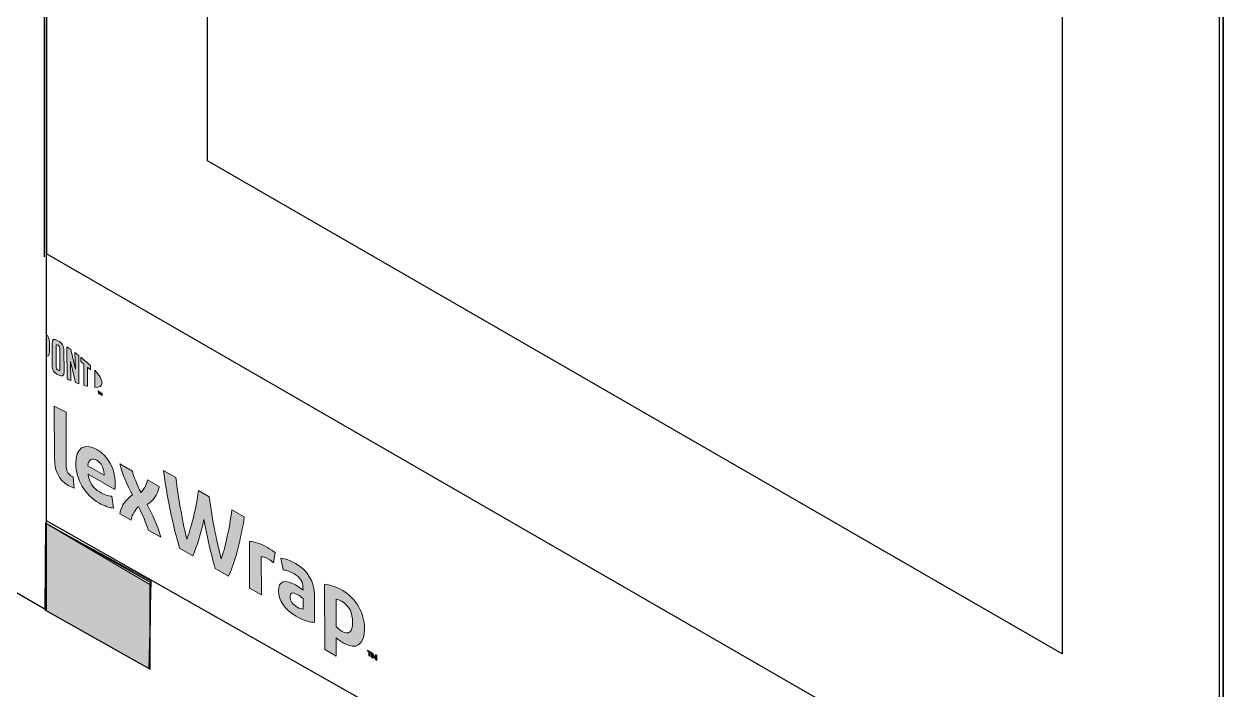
# Model space of a CAD drawing. Header units: inches. Extents: x -20.8 to 74.7, y -53.7 to 19.1.
# Drawn here: x -0.843 to 0.789, y -29.879 to -28.979 of the extents above; entities that cross this region are included whole.
import ezdxf

# ---------------------------------------------------------------- set-up
doc = ezdxf.new("R2010")
doc.units = ezdxf.units.IN
doc.header["$MEASUREMENT"] = 0
for name, color, linetype, lineweight in [('.ATI-HATCH', 7, 'Continuous', 0), ('G-ANNO-TTLB', 7, 'Continuous', 0), ('TYVEK', 7, 'Continuous', 0)]:
    doc.layers.add(name, color=color, linetype=linetype, lineweight=lineweight)

# ---------------------------------------------------------------- blocks, each defined once
blk = doc.blocks.new('Block_358')
at = {"layer": 'TYVEK', "color": 2, "lineweight": 25, "true_color": 0xffff00}
for points in [[(-0.8155, -29.2933)], [(0.7737, -30.1938)]]:
    blk.add_lwpolyline(points, dxfattribs=at)
blk = doc.blocks.new('Block_359')
at = {"layer": 'TYVEK', "color": 1, "lineweight": 25, "true_color": 0xff0000}
for points in [[(-0.3732, -29.5487)], [(0.7737, -30.2109)]]:
    blk.add_lwpolyline(points, dxfattribs=at)
blk = doc.blocks.new('Block_361')
at = {"layer": 'TYVEK', "color": 1, "lineweight": 25, "true_color": 0xff0000}
for points in [[(-1.0754, -29.2469)], [(0.4337, -30.12)]]:
    blk.add_lwpolyline(points, dxfattribs=at)
blk = doc.blocks.new('Block_362')
at = {"layer": 'TYVEK', "color": 1, "lineweight": 25, "true_color": 0xff0000}
for points in [[(-0.3732, -29.5487)], [(0.7737, -30.2109)]]:
    blk.add_lwpolyline(points, dxfattribs=at)
blk = doc.blocks.new('Block_364')
at = {"layer": 'TYVEK', "color": 4, "lineweight": 25, "true_color": 0x00ffff}
for points in [[(-0.0877, -29.3649)], [(0.7741, -29.8617)]]:
    blk.add_lwpolyline(points, dxfattribs=at)
blk = doc.blocks.new('Block_366')
at = {"layer": 'TYVEK', "color": 4, "lineweight": 25, "true_color": 0x00ffff}
for points in [[(-0.0877, -29.3649)], [(-0.3699, -29.5262)]]:
    blk.add_lwpolyline(points, dxfattribs=at)
blk = doc.blocks.new('Block_369')
at = {"layer": 'TYVEK', "color": 4, "lineweight": 25, "true_color": 0x00ffff}
for points in [[(-0.8128, -29.2909)], [(0.7741, -30.1918)]]:
    blk.add_lwpolyline(points, dxfattribs=at)
blk = doc.blocks.new('Block_370')
at = {"layer": 'TYVEK', "color": 2, "lineweight": 25, "true_color": 0xffff00}
for points in [[(-0.8161, -29.2933)], [(0.7737, -30.1938)]]:
    blk.add_lwpolyline(points, dxfattribs=at)
blk = doc.blocks.new('Block_371')
at = {"layer": 'TYVEK', "color": 2, "lineweight": 25, "true_color": 0xffff00}
for points in [[(-0.7477, -29.2547)], [(0.7696, -30.1307)]]:
    blk.add_lwpolyline(points, dxfattribs=at)
blk = doc.blocks.new('Block_372')
at = {"layer": 'TYVEK', "color": 1, "lineweight": 25, "true_color": 0xff0000}
for points in [[(-0.3732, -29.5487)], [(0.7737, -30.2109)]]:
    blk.add_lwpolyline(points, dxfattribs=at)
blk = doc.blocks.new('Block_374')
at = {"layer": 'TYVEK', "true_color": 0x003b71, "transparency": 33554687}
h = blk.add_hatch(color=156, dxfattribs=at)
h.dxf.hatch_style = 2
edge = h.paths.add_edge_path()
edge.add_spline(control_points=[(-0.7764, -29.5912), (-0.7775, -29.5909), (-0.7786, -29.5903), (-0.7797, -29.5896), (-0.7843, -29.587), (-0.7859, -29.5823), (-0.7859, -29.575), (-0.7859, -29.575), (-0.7861, -29.5035), (-0.7861, -29.5035), (-0.7861, -29.5035), (-0.8021, -29.4956), (-0.8021, -29.4956), (-0.8021, -29.4956), (-0.8018, -29.5663), (-0.8018, -29.5663), (-0.8018, -29.5821), (-0.7965, -29.595), (-0.7833, -29.6027), (-0.7809, -29.6039), (-0.7775, -29.6055), (-0.7752, -29.6063), (-0.7752, -29.6063), (-0.7764, -29.5912), (-0.7764, -29.5912)], knot_values=[0, 0, 0, 0, 1, 1, 1, 2, 2, 2, 3, 3, 3, 4, 4, 4, 5, 5, 5, 6, 6, 6, 7, 7, 7, 8, 8, 8, 8], degree=3, periodic=0)
h = blk.add_hatch(color=156, dxfattribs=at)
h.dxf.hatch_style = 2
edge = h.paths.add_edge_path()
edge.add_spline(control_points=[(-0.7348, -29.5888), (-0.7348, -29.5888), (-0.7566, -29.5762), (-0.7566, -29.5762), (-0.7557, -29.5678), (-0.7512, -29.5649), (-0.7445, -29.5687), (-0.7383, -29.5723), (-0.7348, -29.5798), (-0.7348, -29.5871), (-0.7348, -29.5871), (-0.7348, -29.5888), (-0.7348, -29.5888)], knot_values=[0, 0, 0, 0, 1, 1, 1, 2, 2, 2, 3, 3, 3, 4, 4, 4, 4], degree=3, periodic=0)
edge = h.paths.add_edge_path()
edge.add_spline(control_points=[(-0.7197, -29.5985), (-0.7197, -29.5807), (-0.7295, -29.5628), (-0.7445, -29.5541), (-0.7615, -29.5445), (-0.773, -29.5521), (-0.773, -29.5731), (-0.773, -29.595), (-0.7602, -29.6159), (-0.7418, -29.6264), (-0.7343, -29.6309), (-0.7268, -29.6332), (-0.7218, -29.6335), (-0.7218, -29.6335), (-0.7243, -29.6174), (-0.7243, -29.6174), (-0.7293, -29.6169), (-0.7346, -29.6153), (-0.7402, -29.612), (-0.7494, -29.6067), (-0.7548, -29.5989), (-0.7564, -29.5874), (-0.7564, -29.5874), (-0.7201, -29.6082), (-0.7201, -29.6082), (-0.7198, -29.6057), (-0.7196, -29.6024), (-0.7197, -29.5985)], knot_values=[0, 0, 0, 0, 1, 1, 1, 2, 2, 2, 3, 3, 3, 4, 4, 4, 5, 5, 5, 6, 6, 6, 7, 7, 7, 8, 8, 8, 9, 9, 9, 9], degree=3, periodic=0)
h = blk.add_hatch(color=156, dxfattribs=at)
h.dxf.hatch_style = 2
edge = h.paths.add_edge_path()
edge.add_spline(control_points=[(-0.6766, -29.6284), (-0.668, -29.6231), (-0.663, -29.6163), (-0.6601, -29.6042), (-0.6601, -29.6042), (-0.6762, -29.595), (-0.6762, -29.595), (-0.6769, -29.602), (-0.6807, -29.6077), (-0.6848, -29.6125), (-0.69, -29.602), (-0.695, -29.5902), (-0.6965, -29.5834), (-0.6965, -29.5834), (-0.7136, -29.5735), (-0.7136, -29.5735), (-0.71, -29.5888), (-0.7039, -29.6014), (-0.6962, -29.6156), (-0.7054, -29.6214), (-0.7107, -29.6289), (-0.7136, -29.6412), (-0.7136, -29.6412), (-0.6982, -29.6499), (-0.6982, -29.6499), (-0.6966, -29.6414), (-0.6925, -29.6359), (-0.6882, -29.6312), (-0.6833, -29.6412), (-0.6775, -29.6544), (-0.6751, -29.6632), (-0.6751, -29.6632), (-0.658, -29.673), (-0.658, -29.673), (-0.6627, -29.6563), (-0.6684, -29.6438), (-0.6766, -29.6284)], knot_values=[0, 0, 0, 0, 1, 1, 1, 2, 2, 2, 3, 3, 3, 4, 4, 4, 5, 5, 5, 6, 6, 6, 7, 7, 7, 8, 8, 8, 9, 9, 9, 10, 10, 10, 11, 11, 11, 12, 12, 12, 12], degree=3, periodic=0)
h = blk.add_hatch(color=156, dxfattribs=at)
h.dxf.hatch_style = 2
edge = h.paths.add_edge_path()
edge.add_spline(control_points=[(-0.5619, -29.6356), (-0.5652, -29.6616), (-0.5718, -29.6892), (-0.5762, -29.7021), (-0.5814, -29.6837), (-0.5889, -29.6489), (-0.5925, -29.6181), (-0.5925, -29.6181), (-0.6071, -29.6096), (-0.6071, -29.6096), (-0.6104, -29.6366), (-0.618, -29.6627), (-0.6229, -29.6753), (-0.6276, -29.6571), (-0.6341, -29.622), (-0.6377, -29.5921), (-0.6377, -29.5921), (-0.6544, -29.5825), (-0.6544, -29.5825), (-0.6501, -29.6157), (-0.6419, -29.6569), (-0.6326, -29.6875), (-0.6326, -29.6875), (-0.6146, -29.698), (-0.6146, -29.698), (-0.6089, -29.6846), (-0.604, -29.6681), (-0.5997, -29.6488), (-0.5954, -29.673), (-0.5902, -29.6953), (-0.5845, -29.7152), (-0.5845, -29.7152), (-0.5666, -29.7255), (-0.5666, -29.7255), (-0.5569, -29.7057), (-0.5494, -29.6737), (-0.5451, -29.6453), (-0.5451, -29.6453), (-0.5619, -29.6356), (-0.5619, -29.6356)], knot_values=[0, 0, 0, 0, 1, 1, 1, 2, 2, 2, 3, 3, 3, 4, 4, 4, 5, 5, 5, 6, 6, 6, 7, 7, 7, 8, 8, 8, 9, 9, 9, 10, 10, 10, 11, 11, 11, 12, 12, 12, 13, 13, 13, 13], degree=3, periodic=0)
h = blk.add_hatch(color=156, dxfattribs=at)
h.dxf.hatch_style = 2
edge = h.paths.add_edge_path()
edge.add_spline(control_points=[(-0.5139, -29.6866), (-0.5222, -29.6819), (-0.5318, -29.6785), (-0.538, -29.6785), (-0.538, -29.6785), (-0.5379, -29.742), (-0.5379, -29.742), (-0.5379, -29.742), (-0.522, -29.751), (-0.522, -29.751), (-0.522, -29.751), (-0.5222, -29.6992), (-0.5222, -29.6992), (-0.5197, -29.6992), (-0.5169, -29.6999), (-0.5126, -29.7024), (-0.5102, -29.7038), (-0.5077, -29.7055), (-0.5058, -29.7074), (-0.5058, -29.7074), (-0.5036, -29.6937), (-0.5036, -29.6937), (-0.5059, -29.6917), (-0.5098, -29.6889), (-0.5139, -29.6866)], knot_values=[0, 0, 0, 0, 1, 1, 1, 2, 2, 2, 3, 3, 3, 4, 4, 4, 5, 5, 5, 6, 6, 6, 7, 7, 7, 8, 8, 8, 8], degree=3, periodic=0)
h = blk.add_hatch(color=156, dxfattribs=at)
h.dxf.hatch_style = 2
edge = h.paths.add_edge_path()
edge.add_spline(control_points=[(-0.4657, -29.77), (-0.4673, -29.7702), (-0.4702, -29.7694), (-0.4737, -29.7673), (-0.4798, -29.7638), (-0.4833, -29.7589), (-0.4833, -29.7534), (-0.4833, -29.7471), (-0.4791, -29.7471), (-0.4739, -29.7502), (-0.4711, -29.7517), (-0.4683, -29.7538), (-0.4657, -29.7559), (-0.4657, -29.7559), (-0.4657, -29.77), (-0.4657, -29.77)], knot_values=[0, 0, 0, 0, 1, 1, 1, 2, 2, 2, 3, 3, 3, 4, 4, 4, 5, 5, 5, 5], degree=3, periodic=0)
edge = h.paths.add_edge_path()
edge.add_spline(control_points=[(-0.4504, -29.7513), (-0.4504, -29.7334), (-0.4589, -29.7182), (-0.4757, -29.7085), (-0.4827, -29.7045), (-0.4907, -29.7016), (-0.4955, -29.7012), (-0.4955, -29.7012), (-0.4926, -29.717), (-0.4926, -29.717), (-0.4879, -29.7175), (-0.4825, -29.7196), (-0.4775, -29.7225), (-0.4698, -29.727), (-0.4658, -29.7331), (-0.4658, -29.7412), (-0.4658, -29.7412), (-0.4657, -29.7444), (-0.4657, -29.7444), (-0.4686, -29.7423), (-0.4727, -29.7394), (-0.4759, -29.7374), (-0.4897, -29.7296), (-0.499, -29.732), (-0.499, -29.7452), (-0.499, -29.757), (-0.4911, -29.7705), (-0.4752, -29.7795), (-0.4639, -29.7862), (-0.455, -29.7881), (-0.4502, -29.7881), (-0.4502, -29.7881), (-0.4504, -29.7513), (-0.4504, -29.7513)], knot_values=[0, 0, 0, 0, 1, 1, 1, 2, 2, 2, 3, 3, 3, 4, 4, 4, 5, 5, 5, 6, 6, 6, 7, 7, 7, 8, 8, 8, 9, 9, 9, 10, 10, 10, 11, 11, 11, 11], degree=3, periodic=0)
h = blk.add_hatch(color=156, dxfattribs=at)
h.dxf.hatch_style = 2
edge = h.paths.add_edge_path()
edge.add_spline(control_points=[(-0.4134, -29.7999), (-0.4168, -29.798), (-0.4186, -29.7962), (-0.4208, -29.7938), (-0.4208, -29.7938), (-0.4208, -29.7569), (-0.4208, -29.7569), (-0.4184, -29.7571), (-0.4164, -29.7577), (-0.4136, -29.7594), (-0.403, -29.7653), (-0.3987, -29.7757), (-0.3987, -29.7877), (-0.3986, -29.8013), (-0.4033, -29.8057), (-0.4134, -29.7999)], knot_values=[0, 0, 0, 0, 1, 1, 1, 2, 2, 2, 3, 3, 3, 4, 4, 4, 5, 5, 5, 5], degree=3, periodic=0)
edge = h.paths.add_edge_path()
edge.add_spline(control_points=[(-0.4127, -29.7446), (-0.4209, -29.7399), (-0.4301, -29.737), (-0.4366, -29.7366), (-0.4366, -29.7366), (-0.4364, -29.8249), (-0.4364, -29.8249), (-0.4364, -29.8249), (-0.4207, -29.8339), (-0.4207, -29.8339), (-0.4207, -29.8339), (-0.4208, -29.8088), (-0.4208, -29.8088), (-0.4179, -29.8117), (-0.4151, -29.8138), (-0.4111, -29.816), (-0.3932, -29.8264), (-0.3825, -29.8181), (-0.3826, -29.7963), (-0.3826, -29.7752), (-0.3939, -29.7555), (-0.4127, -29.7446)], knot_values=[0, 0, 0, 0, 1, 1, 1, 2, 2, 2, 3, 3, 3, 4, 4, 4, 5, 5, 5, 6, 6, 6, 7, 7, 7, 7], degree=3, periodic=0)
h = blk.add_hatch(color=156, dxfattribs=at)
h.dxf.hatch_style = 2
edge = h.paths.add_edge_path()
edge.add_spline(control_points=[(-0.3783, -29.8256), (-0.3783, -29.8256), (-0.3783, -29.8271), (-0.3783, -29.8271), (-0.3783, -29.8271), (-0.3768, -29.828), (-0.3768, -29.828), (-0.3768, -29.828), (-0.3766, -29.8334), (-0.3766, -29.8334), (-0.3766, -29.8334), (-0.3751, -29.8342), (-0.3751, -29.8342), (-0.3751, -29.8342), (-0.3751, -29.8289), (-0.3751, -29.8289), (-0.3751, -29.8289), (-0.3736, -29.8298), (-0.3736, -29.8298), (-0.3736, -29.8298), (-0.3736, -29.8282), (-0.3736, -29.8282), (-0.3736, -29.8282), (-0.3783, -29.8256), (-0.3783, -29.8256)], knot_values=[0, 0, 0, 0, 1, 1, 1, 2, 2, 2, 3, 3, 3, 4, 4, 4, 5, 5, 5, 6, 6, 6, 7, 7, 7, 8, 8, 8, 8], degree=3, periodic=0)
edge = h.paths.add_edge_path()
edge.add_spline(control_points=[(-0.3676, -29.8317), (-0.3682, -29.833), (-0.3687, -29.8338), (-0.3694, -29.8346), (-0.3701, -29.8331), (-0.3707, -29.8316), (-0.3712, -29.8296), (-0.3712, -29.8296), (-0.3729, -29.8287), (-0.3729, -29.8287), (-0.3729, -29.8287), (-0.3729, -29.8355), (-0.3729, -29.8355), (-0.3729, -29.8355), (-0.3714, -29.8363), (-0.3714, -29.8363), (-0.3714, -29.8363), (-0.3714, -29.8332), (-0.3714, -29.8332), (-0.3714, -29.8332), (-0.3715, -29.832), (-0.3715, -29.832), (-0.3709, -29.8334), (-0.3704, -29.8348), (-0.37, -29.8359), (-0.37, -29.8359), (-0.3689, -29.8366), (-0.3689, -29.8366), (-0.3684, -29.836), (-0.3679, -29.8352), (-0.3673, -29.8345), (-0.3673, -29.8345), (-0.3675, -29.8355), (-0.3675, -29.8355), (-0.3675, -29.8355), (-0.3675, -29.8387), (-0.3675, -29.8387), (-0.3675, -29.8387), (-0.3659, -29.8395), (-0.3659, -29.8395), (-0.3659, -29.8395), (-0.3659, -29.8327), (-0.3659, -29.8327), (-0.3659, -29.8327), (-0.3676, -29.8317), (-0.3676, -29.8317)], knot_values=[0, 0, 0, 0, 1, 1, 1, 2, 2, 2, 3, 3, 3, 4, 4, 4, 5, 5, 5, 6, 6, 6, 7, 7, 7, 8, 8, 8, 9, 9, 9, 10, 10, 10, 11, 11, 11, 12, 12, 12, 13, 13, 13, 14, 14, 14, 15, 15, 15, 15], degree=3, periodic=0)
at = {"layer": 'TYVEK'}
for points, knots in [([(-0.7764, -29.5912), (-0.7775, -29.5909), (-0.7786, -29.5903), (-0.7797, -29.5896), (-0.7843, -29.587), (-0.7859, -29.5823), (-0.7859, -29.575), (-0.7859, -29.575), (-0.7861, -29.5035), (-0.7861, -29.5035), (-0.7861, -29.5035), (-0.8021, -29.4956), (-0.8021, -29.4956), (-0.8021, -29.4956), (-0.8018, -29.5663), (-0.8018, -29.5663), (-0.8018, -29.5821), (-0.7965, -29.595), (-0.7833, -29.6027), (-0.7809, -29.6039), (-0.7775, -29.6055), (-0.7752, -29.6063), (-0.7752, -29.6063), (-0.7764, -29.5912), (-0.7764, -29.5912)], [0, 0, 0, 0, 1, 1, 1, 2, 2, 2, 3, 3, 3, 4, 4, 4, 5, 5, 5, 6, 6, 6, 7, 7, 7, 8, 8, 8, 8]), ([(-0.7197, -29.5985), (-0.7197, -29.5807), (-0.7295, -29.5628), (-0.7445, -29.5541), (-0.7615, -29.5445), (-0.773, -29.5521), (-0.773, -29.5731), (-0.773, -29.595), (-0.7602, -29.6159), (-0.7418, -29.6264), (-0.7343, -29.6309), (-0.7268, -29.6332), (-0.7218, -29.6335), (-0.7218, -29.6335), (-0.7243, -29.6174), (-0.7243, -29.6174), (-0.7293, -29.6169), (-0.7346, -29.6153), (-0.7402, -29.612), (-0.7494, -29.6067), (-0.7548, -29.5989), (-0.7564, -29.5874), (-0.7564, -29.5874), (-0.7201, -29.6082), (-0.7201, -29.6082), (-0.7198, -29.6057), (-0.7196, -29.6024), (-0.7197, -29.5985)], [0, 0, 0, 0, 1, 1, 1, 2, 2, 2, 3, 3, 3, 4, 4, 4, 5, 5, 5, 6, 6, 6, 7, 7, 7, 8, 8, 8, 9, 9, 9, 9]), ([(-0.7348, -29.5888), (-0.7348, -29.5888), (-0.7566, -29.5762), (-0.7566, -29.5762), (-0.7557, -29.5678), (-0.7512, -29.5649), (-0.7445, -29.5687), (-0.7383, -29.5723), (-0.7348, -29.5798), (-0.7348, -29.5871), (-0.7348, -29.5871), (-0.7348, -29.5888), (-0.7348, -29.5888)], [0, 0, 0, 0, 1, 1, 1, 2, 2, 2, 3, 3, 3, 4, 4, 4, 4]), ([(-0.6766, -29.6284), (-0.668, -29.6231), (-0.663, -29.6163), (-0.6601, -29.6042), (-0.6601, -29.6042), (-0.6762, -29.595), (-0.6762, -29.595), (-0.6769, -29.602), (-0.6807, -29.6077), (-0.6848, -29.6125), (-0.69, -29.602), (-0.695, -29.5902), (-0.6965, -29.5834), (-0.6965, -29.5834), (-0.7136, -29.5735), (-0.7136, -29.5735), (-0.71, -29.5888), (-0.7039, -29.6014), (-0.6962, -29.6156), (-0.7054, -29.6214), (-0.7107, -29.6289), (-0.7136, -29.6412), (-0.7136, -29.6412), (-0.6982, -29.6499), (-0.6982, -29.6499), (-0.6966, -29.6414), (-0.6925, -29.6359), (-0.6882, -29.6312), (-0.6833, -29.6412), (-0.6775, -29.6544), (-0.6751, -29.6632), (-0.6751, -29.6632), (-0.658, -29.673), (-0.658, -29.673), (-0.6627, -29.6563), (-0.6684, -29.6438), (-0.6766, -29.6284)], [0, 0, 0, 0, 1, 1, 1, 2, 2, 2, 3, 3, 3, 4, 4, 4, 5, 5, 5, 6, 6, 6, 7, 7, 7, 8, 8, 8, 9, 9, 9, 10, 10, 10, 11, 11, 11, 12, 12, 12, 12]), ([(-0.5619, -29.6356), (-0.5652, -29.6616), (-0.5718, -29.6892), (-0.5762, -29.7021), (-0.5814, -29.6837), (-0.5889, -29.6489), (-0.5925, -29.6181), (-0.5925, -29.6181), (-0.6071, -29.6096), (-0.6071, -29.6096), (-0.6104, -29.6366), (-0.618, -29.6627), (-0.6229, -29.6753), (-0.6276, -29.6571), (-0.6341, -29.622), (-0.6377, -29.5921), (-0.6377, -29.5921), (-0.6544, -29.5825), (-0.6544, -29.5825), (-0.6501, -29.6157), (-0.6419, -29.6569), (-0.6326, -29.6875), (-0.6326, -29.6875), (-0.6146, -29.698), (-0.6146, -29.698), (-0.6089, -29.6846), (-0.604, -29.6681), (-0.5997, -29.6488), (-0.5954, -29.673), (-0.5902, -29.6953), (-0.5845, -29.7152), (-0.5845, -29.7152), (-0.5666, -29.7255), (-0.5666, -29.7255), (-0.5569, -29.7057), (-0.5494, -29.6737), (-0.5451, -29.6453), (-0.5451, -29.6453), (-0.5619, -29.6356), (-0.5619, -29.6356)], [0, 0, 0, 0, 1, 1, 1, 2, 2, 2, 3, 3, 3, 4, 4, 4, 5, 5, 5, 6, 6, 6, 7, 7, 7, 8, 8, 8, 9, 9, 9, 10, 10, 10, 11, 11, 11, 12, 12, 12, 13, 13, 13, 13]), ([(-0.5139, -29.6866), (-0.5222, -29.6819), (-0.5318, -29.6785), (-0.538, -29.6785), (-0.538, -29.6785), (-0.5379, -29.742), (-0.5379, -29.742), (-0.5379, -29.742), (-0.522, -29.751), (-0.522, -29.751), (-0.522, -29.751), (-0.5222, -29.6992), (-0.5222, -29.6992), (-0.5197, -29.6992), (-0.5169, -29.6999), (-0.5126, -29.7024), (-0.5102, -29.7038), (-0.5077, -29.7055), (-0.5058, -29.7074), (-0.5058, -29.7074), (-0.5036, -29.6937), (-0.5036, -29.6937), (-0.5059, -29.6917), (-0.5098, -29.6889), (-0.5139, -29.6866)], [0, 0, 0, 0, 1, 1, 1, 2, 2, 2, 3, 3, 3, 4, 4, 4, 5, 5, 5, 6, 6, 6, 7, 7, 7, 8, 8, 8, 8]), ([(-0.4504, -29.7513), (-0.4504, -29.7334), (-0.4589, -29.7182), (-0.4757, -29.7085), (-0.4827, -29.7045), (-0.4907, -29.7016), (-0.4955, -29.7012), (-0.4955, -29.7012), (-0.4926, -29.717), (-0.4926, -29.717), (-0.4879, -29.7175), (-0.4825, -29.7196), (-0.4775, -29.7225), (-0.4698, -29.727), (-0.4658, -29.7331), (-0.4658, -29.7412), (-0.4658, -29.7412), (-0.4657, -29.7444), (-0.4657, -29.7444), (-0.4686, -29.7423), (-0.4727, -29.7394), (-0.4759, -29.7374), (-0.4897, -29.7296), (-0.499, -29.732), (-0.499, -29.7452), (-0.499, -29.757), (-0.4911, -29.7705), (-0.4752, -29.7795), (-0.4639, -29.7862), (-0.455, -29.7881), (-0.4502, -29.7881), (-0.4502, -29.7881), (-0.4504, -29.7513), (-0.4504, -29.7513)], [0, 0, 0, 0, 1, 1, 1, 2, 2, 2, 3, 3, 3, 4, 4, 4, 5, 5, 5, 6, 6, 6, 7, 7, 7, 8, 8, 8, 9, 9, 9, 10, 10, 10, 11, 11, 11, 11]), ([(-0.4657, -29.77), (-0.4673, -29.7702), (-0.4702, -29.7694), (-0.4737, -29.7673), (-0.4798, -29.7638), (-0.4833, -29.7589), (-0.4833, -29.7534), (-0.4833, -29.7471), (-0.4791, -29.7471), (-0.4739, -29.7502), (-0.4711, -29.7517), (-0.4683, -29.7538), (-0.4657, -29.7559), (-0.4657, -29.7559), (-0.4657, -29.77), (-0.4657, -29.77)], [0, 0, 0, 0, 1, 1, 1, 2, 2, 2, 3, 3, 3, 4, 4, 4, 5, 5, 5, 5]), ([(-0.4127, -29.7446), (-0.4209, -29.7399), (-0.4301, -29.737), (-0.4366, -29.7366), (-0.4366, -29.7366), (-0.4364, -29.8249), (-0.4364, -29.8249), (-0.4364, -29.8249), (-0.4207, -29.8339), (-0.4207, -29.8339), (-0.4207, -29.8339), (-0.4208, -29.8088), (-0.4208, -29.8088), (-0.4179, -29.8117), (-0.4151, -29.8138), (-0.4111, -29.816), (-0.3932, -29.8264), (-0.3825, -29.8181), (-0.3826, -29.7963), (-0.3826, -29.7752), (-0.3939, -29.7555), (-0.4127, -29.7446)], [0, 0, 0, 0, 1, 1, 1, 2, 2, 2, 3, 3, 3, 4, 4, 4, 5, 5, 5, 6, 6, 6, 7, 7, 7, 7]), ([(-0.4134, -29.7999), (-0.4168, -29.798), (-0.4186, -29.7962), (-0.4208, -29.7938), (-0.4208, -29.7938), (-0.4208, -29.7569), (-0.4208, -29.7569), (-0.4184, -29.7571), (-0.4164, -29.7577), (-0.4136, -29.7594), (-0.403, -29.7653), (-0.3987, -29.7757), (-0.3987, -29.7877), (-0.3986, -29.8013), (-0.4033, -29.8057), (-0.4134, -29.7999)], [0, 0, 0, 0, 1, 1, 1, 2, 2, 2, 3, 3, 3, 4, 4, 4, 5, 5, 5, 5]), ([(-0.3783, -29.8256), (-0.3783, -29.8256), (-0.3783, -29.8271), (-0.3783, -29.8271), (-0.3783, -29.8271), (-0.3768, -29.828), (-0.3768, -29.828), (-0.3768, -29.828), (-0.3766, -29.8334), (-0.3766, -29.8334), (-0.3766, -29.8334), (-0.3751, -29.8342), (-0.3751, -29.8342), (-0.3751, -29.8342), (-0.3751, -29.8289), (-0.3751, -29.8289), (-0.3751, -29.8289), (-0.3736, -29.8298), (-0.3736, -29.8298), (-0.3736, -29.8298), (-0.3736, -29.8282), (-0.3736, -29.8282), (-0.3736, -29.8282), (-0.3783, -29.8256), (-0.3783, -29.8256)], [0, 0, 0, 0, 1, 1, 1, 2, 2, 2, 3, 3, 3, 4, 4, 4, 5, 5, 5, 6, 6, 6, 7, 7, 7, 8, 8, 8, 8]), ([(-0.3676, -29.8317), (-0.3682, -29.833), (-0.3687, -29.8338), (-0.3694, -29.8346), (-0.3701, -29.8331), (-0.3707, -29.8316), (-0.3712, -29.8296), (-0.3712, -29.8296), (-0.3729, -29.8287), (-0.3729, -29.8287), (-0.3729, -29.8287), (-0.3729, -29.8355), (-0.3729, -29.8355), (-0.3729, -29.8355), (-0.3714, -29.8363), (-0.3714, -29.8363), (-0.3714, -29.8363), (-0.3714, -29.8332), (-0.3714, -29.8332), (-0.3714, -29.8332), (-0.3715, -29.832), (-0.3715, -29.832), (-0.3709, -29.8334), (-0.3704, -29.8348), (-0.37, -29.8359), (-0.37, -29.8359), (-0.3689, -29.8366), (-0.3689, -29.8366), (-0.3684, -29.836), (-0.3679, -29.8352), (-0.3673, -29.8345), (-0.3673, -29.8345), (-0.3675, -29.8355), (-0.3675, -29.8355), (-0.3675, -29.8355), (-0.3675, -29.8387), (-0.3675, -29.8387), (-0.3675, -29.8387), (-0.3659, -29.8395), (-0.3659, -29.8395), (-0.3659, -29.8395), (-0.3659, -29.8327), (-0.3659, -29.8327), (-0.3659, -29.8327), (-0.3676, -29.8317), (-0.3676, -29.8317)], [0, 0, 0, 0, 1, 1, 1, 2, 2, 2, 3, 3, 3, 4, 4, 4, 5, 5, 5, 6, 6, 6, 7, 7, 7, 8, 8, 8, 9, 9, 9, 10, 10, 10, 11, 11, 11, 12, 12, 12, 13, 13, 13, 14, 14, 14, 15, 15, 15, 15])]:
    blk.add_open_spline(points, degree=3, knots=knots, dxfattribs=at)
blk = doc.blocks.new('Block_375')
at = {"layer": 'TYVEK', "true_color": 0x003b71, "transparency": 33554687}
h = blk.add_hatch(color=156, dxfattribs=at)
h.dxf.hatch_style = 2
edge = h.paths.add_edge_path()
edge.add_spline(control_points=[(-0.8127, -29.3988), (-0.8127, -29.3988), (-0.8127, -29.4277), (-0.8127, -29.4277), (-0.8098, -29.4282), (-0.8086, -29.4263), (-0.8086, -29.4221), (-0.8086, -29.4221), (-0.8086, -29.4088), (-0.8086, -29.4088), (-0.8086, -29.4049), (-0.81, -29.4016), (-0.8127, -29.3988)], knot_values=[0, 0, 0, 0, 1, 1, 1, 2, 2, 2, 3, 3, 3, 4, 4, 4, 4], degree=3, periodic=0)
h = blk.add_hatch(color=156, dxfattribs=at)
h.dxf.hatch_style = 2
edge = h.paths.add_edge_path()
edge.add_spline(control_points=[(-0.7969, -29.4469), (-0.7989, -29.4457), (-0.7994, -29.4445), (-0.7994, -29.4427), (-0.7994, -29.4427), (-0.7995, -29.4145), (-0.7995, -29.4145), (-0.7995, -29.4127), (-0.799, -29.4119), (-0.7969, -29.4131), (-0.795, -29.4144), (-0.7946, -29.4156), (-0.7946, -29.4174), (-0.7946, -29.4174), (-0.7944, -29.4455), (-0.7944, -29.4455), (-0.7944, -29.4473), (-0.795, -29.448), (-0.7969, -29.4469)], knot_values=[0, 0, 0, 0, 1, 1, 1, 2, 2, 2, 3, 3, 3, 4, 4, 4, 5, 5, 5, 6, 6, 6, 6], degree=3, periodic=0)
edge = h.paths.add_edge_path()
edge.add_spline(control_points=[(-0.789, -29.4203), (-0.789, -29.4139), (-0.7915, -29.4103), (-0.7971, -29.4069), (-0.8021, -29.4037), (-0.8051, -29.4045), (-0.8051, -29.4105), (-0.8051, -29.4105), (-0.8051, -29.4399), (-0.8051, -29.4399), (-0.805, -29.4463), (-0.8023, -29.4505), (-0.7969, -29.4532), (-0.7916, -29.456), (-0.7889, -29.4553), (-0.7889, -29.4485), (-0.7889, -29.4485), (-0.789, -29.4203), (-0.789, -29.4203)], knot_values=[0, 0, 0, 0, 1, 1, 1, 2, 2, 2, 3, 3, 3, 4, 4, 4, 5, 5, 5, 6, 6, 6, 6], degree=3, periodic=0)
h = blk.add_hatch(color=156, dxfattribs=at)
h.dxf.hatch_style = 2
edge = h.paths.add_edge_path()
edge.add_spline(control_points=[(-0.7736, -29.4454), (-0.7736, -29.4454), (-0.7798, -29.4189), (-0.7798, -29.4189), (-0.7815, -29.4177), (-0.7835, -29.4163), (-0.785, -29.4152), (-0.785, -29.4152), (-0.7849, -29.4586), (-0.7849, -29.4586), (-0.7838, -29.4591), (-0.781, -29.4603), (-0.7796, -29.4609), (-0.7796, -29.4609), (-0.7801, -29.4351), (-0.7801, -29.4351), (-0.7801, -29.4351), (-0.7736, -29.4634), (-0.7736, -29.4634), (-0.7722, -29.4639), (-0.7702, -29.4647), (-0.7689, -29.4651), (-0.7689, -29.4651), (-0.769, -29.427), (-0.769, -29.427), (-0.7704, -29.4259), (-0.7729, -29.424), (-0.7741, -29.4231), (-0.7741, -29.4231), (-0.7736, -29.4454), (-0.7736, -29.4454)], knot_values=[0, 0, 0, 0, 1, 1, 1, 2, 2, 2, 3, 3, 3, 4, 4, 4, 5, 5, 5, 6, 6, 6, 7, 7, 7, 8, 8, 8, 9, 9, 9, 10, 10, 10, 10], degree=3, periodic=0)
h = blk.add_hatch(color=156, dxfattribs=at)
h.dxf.hatch_style = 2
edge = h.paths.add_edge_path()
edge.add_spline(control_points=[(-0.7662, -29.4353), (-0.7649, -29.4363), (-0.7635, -29.4374), (-0.7622, -29.4385), (-0.7622, -29.4385), (-0.7622, -29.4673), (-0.7622, -29.4673), (-0.761, -29.4677), (-0.7587, -29.4683), (-0.7572, -29.4686), (-0.7572, -29.4686), (-0.7573, -29.4427), (-0.7573, -29.4427), (-0.7559, -29.4439), (-0.7545, -29.4451), (-0.7533, -29.4463), (-0.7533, -29.4463), (-0.7533, -29.4407), (-0.7533, -29.4407), (-0.7572, -29.4369), (-0.7614, -29.4332), (-0.7663, -29.4292), (-0.7663, -29.4292), (-0.7662, -29.4353), (-0.7662, -29.4353)], knot_values=[0, 0, 0, 0, 1, 1, 1, 2, 2, 2, 3, 3, 3, 4, 4, 4, 5, 5, 5, 6, 6, 6, 7, 7, 7, 8, 8, 8, 8], degree=3, periodic=0)
h = blk.add_hatch(color=156, dxfattribs=at)
h.dxf.hatch_style = 2
edge = h.paths.add_edge_path()
edge.add_spline(control_points=[(-0.7375, -29.4641), (-0.7375, -29.4683), (-0.7411, -29.4703), (-0.7473, -29.4701), (-0.7473, -29.4701), (-0.7474, -29.4468), (-0.7474, -29.4468), (-0.7411, -29.4538), (-0.7375, -29.4599), (-0.7375, -29.4641)], knot_values=[0, 0, 0, 0, 1, 1, 1, 2, 2, 2, 3, 3, 3, 3], degree=3, periodic=0)
h = blk.add_hatch(color=156, dxfattribs=at)
h.dxf.hatch_style = 2
edge = h.paths.add_edge_path()
edge.add_spline(control_points=[(-0.7433, -29.4746), (-0.7433, -29.4746), (-0.7433, -29.4753), (-0.7433, -29.4753), (-0.7433, -29.4753), (-0.7425, -29.4757), (-0.7425, -29.4757), (-0.7425, -29.4757), (-0.7425, -29.4785), (-0.7425, -29.4785), (-0.7425, -29.4785), (-0.7419, -29.4789), (-0.7419, -29.4789), (-0.7419, -29.4789), (-0.7419, -29.4762), (-0.7419, -29.4762), (-0.7419, -29.4762), (-0.7409, -29.4766), (-0.7409, -29.4766), (-0.7409, -29.4766), (-0.7409, -29.476), (-0.7409, -29.476), (-0.7409, -29.476), (-0.7433, -29.4746), (-0.7433, -29.4746)], knot_values=[0, 0, 0, 0, 1, 1, 1, 2, 2, 2, 3, 3, 3, 4, 4, 4, 5, 5, 5, 6, 6, 6, 7, 7, 7, 8, 8, 8, 8], degree=3, periodic=0)
edge = h.paths.add_edge_path()
edge.add_spline(control_points=[(-0.738, -29.4778), (-0.738, -29.4778), (-0.7389, -29.4788), (-0.7389, -29.4788), (-0.7389, -29.4788), (-0.7398, -29.4767), (-0.7398, -29.4767), (-0.7398, -29.4767), (-0.7404, -29.4764), (-0.7404, -29.4764), (-0.7404, -29.4764), (-0.7404, -29.4798), (-0.7404, -29.4798), (-0.7404, -29.4798), (-0.7398, -29.48), (-0.7398, -29.48), (-0.7398, -29.48), (-0.7398, -29.4777), (-0.7398, -29.4777), (-0.7398, -29.4777), (-0.739, -29.4798), (-0.739, -29.4798), (-0.739, -29.4798), (-0.7389, -29.4798), (-0.7389, -29.4798), (-0.7389, -29.4798), (-0.738, -29.4788), (-0.738, -29.4788), (-0.738, -29.4788), (-0.738, -29.4812), (-0.738, -29.4812), (-0.738, -29.4812), (-0.7375, -29.4814), (-0.7375, -29.4814), (-0.7375, -29.4814), (-0.7375, -29.4781), (-0.7375, -29.4781), (-0.7375, -29.4781), (-0.738, -29.4778), (-0.738, -29.4778)], knot_values=[0, 0, 0, 0, 1, 1, 1, 2, 2, 2, 3, 3, 3, 4, 4, 4, 5, 5, 5, 6, 6, 6, 7, 7, 7, 8, 8, 8, 9, 9, 9, 10, 10, 10, 11, 11, 11, 12, 12, 12, 13, 13, 13, 13], degree=3, periodic=0)
at = {"layer": 'TYVEK'}
for points, knots in [([(-0.8127, -29.3988), (-0.8127, -29.3988), (-0.8127, -29.4277), (-0.8127, -29.4277), (-0.8098, -29.4282), (-0.8086, -29.4263), (-0.8086, -29.4221), (-0.8086, -29.4221), (-0.8086, -29.4088), (-0.8086, -29.4088), (-0.8086, -29.4049), (-0.81, -29.4016), (-0.8127, -29.3988)], [0, 0, 0, 0, 1, 1, 1, 2, 2, 2, 3, 3, 3, 4, 4, 4, 4]), ([(-0.789, -29.4203), (-0.789, -29.4139), (-0.7915, -29.4103), (-0.7971, -29.4069), (-0.8021, -29.4037), (-0.8051, -29.4045), (-0.8051, -29.4105), (-0.8051, -29.4105), (-0.8051, -29.4399), (-0.8051, -29.4399), (-0.805, -29.4463), (-0.8023, -29.4505), (-0.7969, -29.4532), (-0.7916, -29.456), (-0.7889, -29.4553), (-0.7889, -29.4485), (-0.7889, -29.4485), (-0.789, -29.4203), (-0.789, -29.4203)], [0, 0, 0, 0, 1, 1, 1, 2, 2, 2, 3, 3, 3, 4, 4, 4, 5, 5, 5, 6, 6, 6, 6]), ([(-0.7969, -29.4469), (-0.7989, -29.4457), (-0.7994, -29.4445), (-0.7994, -29.4427), (-0.7994, -29.4427), (-0.7995, -29.4145), (-0.7995, -29.4145), (-0.7995, -29.4127), (-0.799, -29.4119), (-0.7969, -29.4131), (-0.795, -29.4144), (-0.7946, -29.4156), (-0.7946, -29.4174), (-0.7946, -29.4174), (-0.7944, -29.4455), (-0.7944, -29.4455), (-0.7944, -29.4473), (-0.795, -29.448), (-0.7969, -29.4469)], [0, 0, 0, 0, 1, 1, 1, 2, 2, 2, 3, 3, 3, 4, 4, 4, 5, 5, 5, 6, 6, 6, 6]), ([(-0.7736, -29.4454), (-0.7736, -29.4454), (-0.7798, -29.4189), (-0.7798, -29.4189), (-0.7815, -29.4177), (-0.7835, -29.4163), (-0.785, -29.4152), (-0.785, -29.4152), (-0.7849, -29.4586), (-0.7849, -29.4586), (-0.7838, -29.4591), (-0.781, -29.4603), (-0.7796, -29.4609), (-0.7796, -29.4609), (-0.7801, -29.4351), (-0.7801, -29.4351), (-0.7801, -29.4351), (-0.7736, -29.4634), (-0.7736, -29.4634), (-0.7722, -29.4639), (-0.7702, -29.4647), (-0.7689, -29.4651), (-0.7689, -29.4651), (-0.769, -29.427), (-0.769, -29.427), (-0.7704, -29.4259), (-0.7729, -29.424), (-0.7741, -29.4231), (-0.7741, -29.4231), (-0.7736, -29.4454), (-0.7736, -29.4454)], [0, 0, 0, 0, 1, 1, 1, 2, 2, 2, 3, 3, 3, 4, 4, 4, 5, 5, 5, 6, 6, 6, 7, 7, 7, 8, 8, 8, 9, 9, 9, 10, 10, 10, 10]), ([(-0.7662, -29.4353), (-0.7649, -29.4363), (-0.7635, -29.4374), (-0.7622, -29.4385), (-0.7622, -29.4385), (-0.7622, -29.4673), (-0.7622, -29.4673), (-0.761, -29.4677), (-0.7587, -29.4683), (-0.7572, -29.4686), (-0.7572, -29.4686), (-0.7573, -29.4427), (-0.7573, -29.4427), (-0.7559, -29.4439), (-0.7545, -29.4451), (-0.7533, -29.4463), (-0.7533, -29.4463), (-0.7533, -29.4407), (-0.7533, -29.4407), (-0.7572, -29.4369), (-0.7614, -29.4332), (-0.7663, -29.4292), (-0.7663, -29.4292), (-0.7662, -29.4353), (-0.7662, -29.4353)], [0, 0, 0, 0, 1, 1, 1, 2, 2, 2, 3, 3, 3, 4, 4, 4, 5, 5, 5, 6, 6, 6, 7, 7, 7, 8, 8, 8, 8]), ([(-0.7375, -29.4641), (-0.7375, -29.4683), (-0.7411, -29.4703), (-0.7473, -29.4701), (-0.7473, -29.4701), (-0.7474, -29.4468), (-0.7474, -29.4468), (-0.7411, -29.4538), (-0.7375, -29.4599), (-0.7375, -29.4641)], [0, 0, 0, 0, 1, 1, 1, 2, 2, 2, 3, 3, 3, 3]), ([(-0.7433, -29.4746), (-0.7433, -29.4746), (-0.7433, -29.4753), (-0.7433, -29.4753), (-0.7433, -29.4753), (-0.7425, -29.4757), (-0.7425, -29.4757), (-0.7425, -29.4757), (-0.7425, -29.4785), (-0.7425, -29.4785), (-0.7425, -29.4785), (-0.7419, -29.4789), (-0.7419, -29.4789), (-0.7419, -29.4789), (-0.7419, -29.4762), (-0.7419, -29.4762), (-0.7419, -29.4762), (-0.7409, -29.4766), (-0.7409, -29.4766), (-0.7409, -29.4766), (-0.7409, -29.476), (-0.7409, -29.476), (-0.7409, -29.476), (-0.7433, -29.4746), (-0.7433, -29.4746)], [0, 0, 0, 0, 1, 1, 1, 2, 2, 2, 3, 3, 3, 4, 4, 4, 5, 5, 5, 6, 6, 6, 7, 7, 7, 8, 8, 8, 8]), ([(-0.738, -29.4778), (-0.738, -29.4778), (-0.7389, -29.4788), (-0.7389, -29.4788), (-0.7389, -29.4788), (-0.7398, -29.4767), (-0.7398, -29.4767), (-0.7398, -29.4767), (-0.7404, -29.4764), (-0.7404, -29.4764), (-0.7404, -29.4764), (-0.7404, -29.4798), (-0.7404, -29.4798), (-0.7404, -29.4798), (-0.7398, -29.48), (-0.7398, -29.48), (-0.7398, -29.48), (-0.7398, -29.4777), (-0.7398, -29.4777), (-0.7398, -29.4777), (-0.739, -29.4798), (-0.739, -29.4798), (-0.739, -29.4798), (-0.7389, -29.4798), (-0.7389, -29.4798), (-0.7389, -29.4798), (-0.738, -29.4788), (-0.738, -29.4788), (-0.738, -29.4788), (-0.738, -29.4812), (-0.738, -29.4812), (-0.738, -29.4812), (-0.7375, -29.4814), (-0.7375, -29.4814), (-0.7375, -29.4814), (-0.7375, -29.4781), (-0.7375, -29.4781), (-0.7375, -29.4781), (-0.738, -29.4778), (-0.738, -29.4778)], [0, 0, 0, 0, 1, 1, 1, 2, 2, 2, 3, 3, 3, 4, 4, 4, 5, 5, 5, 6, 6, 6, 7, 7, 7, 8, 8, 8, 9, 9, 9, 10, 10, 10, 11, 11, 11, 12, 12, 12, 13, 13, 13, 13])]:
    blk.add_open_spline(points, degree=3, knots=knots, dxfattribs=at)
blk = doc.blocks.new('Block_373')
at = {"layer": 'TYVEK'}
for name in ['Block_375', 'Block_374']:
    blk.add_blockref(name, (0, 0), dxfattribs=at)
blk = doc.blocks.new('Block_409')
at = {"layer": 'TYVEK', "color": 18, "lineweight": 25, "true_color": 0x000000}
for points in [[(-1.8142, -28.9082)], [(-0.4854, -29.6775)]]:
    blk.add_lwpolyline(points, dxfattribs=at)

msp = doc.modelspace()

# ---------------------------------------------------------------- hatches: boundary and pattern name
at = {"layer": '.ATI-HATCH', "true_color": 0x848484, "transparency": 33554559}
msp.add_hatch(color=252, dxfattribs=at).paths.add_polyline_path([(-0.6731, -29.7369), (-0.8142, -29.654), (-0.8148, -29.7711), (-0.6726, -29.8515)])
at = {"layer": 'G-ANNO-TTLB', "true_color": 0xb9529f, "transparency": 33554687}
h = msp.add_hatch(color=233, dxfattribs=at)
edge = h.paths.add_edge_path()
edge.add_spline(control_points=[(19.8832, -53.7487), (19.8832, -53.7487), (-20.8169, -53.7487), (-20.8169, -53.7487), (-20.8169, -53.7487), (-20.8169, -19.6134), (-20.8169, -19.6134), (-20.8169, -19.6134), (19.8832, -19.6134), (19.8832, -19.6134), (19.8832, -19.6134), (19.8832, -53.7487), (19.8832, -53.7487)], knot_values=[0, 0, 0, 0, 1, 1, 1, 2, 2, 2, 3, 3, 3, 4, 4, 4, 4], degree=3, periodic=0)
edge = h.paths.add_edge_path()
edge.add_spline(control_points=[(-20.6918, -19.7385), (-20.6918, -19.7385), (-20.6918, -53.6237), (-20.6918, -53.6237), (-20.6918, -53.6237), (19.7581, -53.6237), (19.7581, -53.6237), (19.7581, -53.6237), (19.7581, -19.7385), (19.7581, -19.7385), (19.7581, -19.7385), (-20.6918, -19.7385), (-20.6918, -19.7385)], knot_values=[0, 0, 0, 0, 1, 1, 1, 2, 2, 2, 3, 3, 3, 4, 4, 4, 4], degree=3, periodic=0)
edge.add_line((-20.6918, -19.7385), (-20.6918, -19.7385))
at = {"layer": 'TYVEK', "true_color": 0x000000, "transparency": 33554687}
h = msp.add_hatch(dxfattribs=at)
h.set_pattern_fill('_U', color=18, scale=10, angle=45, style=2, pattern_type=0)
h.set_pattern_definition([(45, (0, 0), (-7.071, 7.071), [])])
h.paths.add_polyline_path([(-0.6742, -29.8506), (-0.8148, -29.7711), (-0.8142, -29.654), (-0.6709, -29.7324)])

# ---------------------------------------------------------------- linework, layer by layer
at = {"layer": '.ATI-HATCH'}
msp.add_lwpolyline([(-0.6731, -29.7369), (-0.8142, -29.654), (-0.8148, -29.7711), (-0.6726, -29.8515)], close=True, dxfattribs=at)
at = {"layer": 'G-ANNO-TTLB'}
for points in [[(19.8832, -53.7487), (19.8832, -53.7487), (-20.8169, -53.7487), (-20.8169, -53.7487), (-20.8169, -53.7487), (-20.8169, -19.6134), (-20.8169, -19.6134), (-20.8169, -19.6134), (19.8832, -19.6134), (19.8832, -19.6134), (19.8832, -19.6134), (19.8832, -53.7487), (19.8832, -53.7487)], [(-20.6918, -19.7385), (-20.6918, -19.7385), (-20.6918, -53.6237), (-20.6918, -53.6237), (-20.6918, -53.6237), (19.7581, -53.6237), (19.7581, -53.6237), (19.7581, -53.6237), (19.7581, -19.7385), (19.7581, -19.7385), (19.7581, -19.7385), (-20.6918, -19.7385), (-20.6918, -19.7385)]]:
    msp.add_open_spline(points, degree=3, knots=[0, 0, 0, 0, 1, 1, 1, 2, 2, 2, 3, 3, 3, 4, 4, 4, 4], dxfattribs=at)
at = {"layer": 'TYVEK', "color": 1, "lineweight": 25, "true_color": 0xff0000}
for p, q in [((-0.8127, -24.7724), (-0.8127, -29.2893)), ((0.7788, -30.2081), (0.7788, -25.6919))]:
    msp.add_line(p, q, dxfattribs=at)
at = {"layer": 'TYVEK', "color": 2, "lineweight": 25, "true_color": 0xffff00}
for p, q in [((-0.8155, -29.2933), (-0.8155, -25.1071)), ((0.7737, -30.2109), (0.7737, -25.6865))]:
    msp.add_line(p, q, dxfattribs=at)
at = {"layer": 'TYVEK', "color": 3, "lineweight": 25, "true_color": 0x00ff00}
msp.add_line((0.7788, -25.8178), (0.7788, -29.8306), dxfattribs=at)
at = {"layer": 'TYVEK', "color": 4, "lineweight": 25, "true_color": 0x00ffff}
msp.add_line((0.7741, -30.5499), (-0.8127, -29.6508), dxfattribs=at)
at = {"layer": 'TYVEK', "color": 1, "lineweight": 25, "true_color": 0xff0000}
for points in [[(-0.8127, -24.9077), (-1.0959, -24.7425), (-1.0959, -29.608), (-0.8127, -29.7709)], [(1.0624, -25.9891), (0.7788, -25.8269), (0.7788, -30.6882), (1.0624, -30.8507)], [(-0.8148, -29.7711), (-0.6726, -29.8515), (-0.6719, -29.7342), (-0.8142, -29.654)]]:
    msp.add_lwpolyline(points, close=True, dxfattribs=at)
at = {"layer": 'TYVEK', "color": 3, "lineweight": 25, "true_color": 0x00ff00}
for points in [[(-0.8127, -29.2893), (-0.8127, -24.7724), (0.7788, -25.6919), (0.7788, -30.2081)], [(-0.5947, -29.1634), (-0.5947, -25.1506), (0.5608, -25.8178), (0.5608, -29.8306)], [(-0.5947, -29.1634), (-0.5947, -25.1506), (0.5608, -25.8178), (0.5608, -29.8306)]]:
    msp.add_lwpolyline(points, close=True, dxfattribs=at)
at = {"layer": 'TYVEK', "color": 33, "lineweight": 25, "true_color": 0xcc9966}
msp.add_lwpolyline([(-0.7477, -29.2547)], dxfattribs=at)
at = {"layer": 'TYVEK', "color": 4, "lineweight": 25, "true_color": 0x00ffff}
for points in [[(-0.8128, -29.2909)], [(0.2861, -29.6581)]]:
    msp.add_lwpolyline(points, dxfattribs=at)
at = {"layer": 'TYVEK'}
msp.add_lwpolyline([(-0.6742, -29.8506), (-0.8148, -29.7711), (-0.8142, -29.654), (-0.6709, -29.7324)], close=True, dxfattribs=at)

# ---------------------------------------------------------------- block references
for name in ['Block_409', 'Block_361', 'Block_371', 'Block_370', 'Block_358', 'Block_369', 'Block_366', 'Block_364', 'Block_373', 'Block_359', 'Block_362', 'Block_372']:
    msp.add_blockref(name, (0, 0), dxfattribs=at)

doc.saveas('drawing.dxf')
